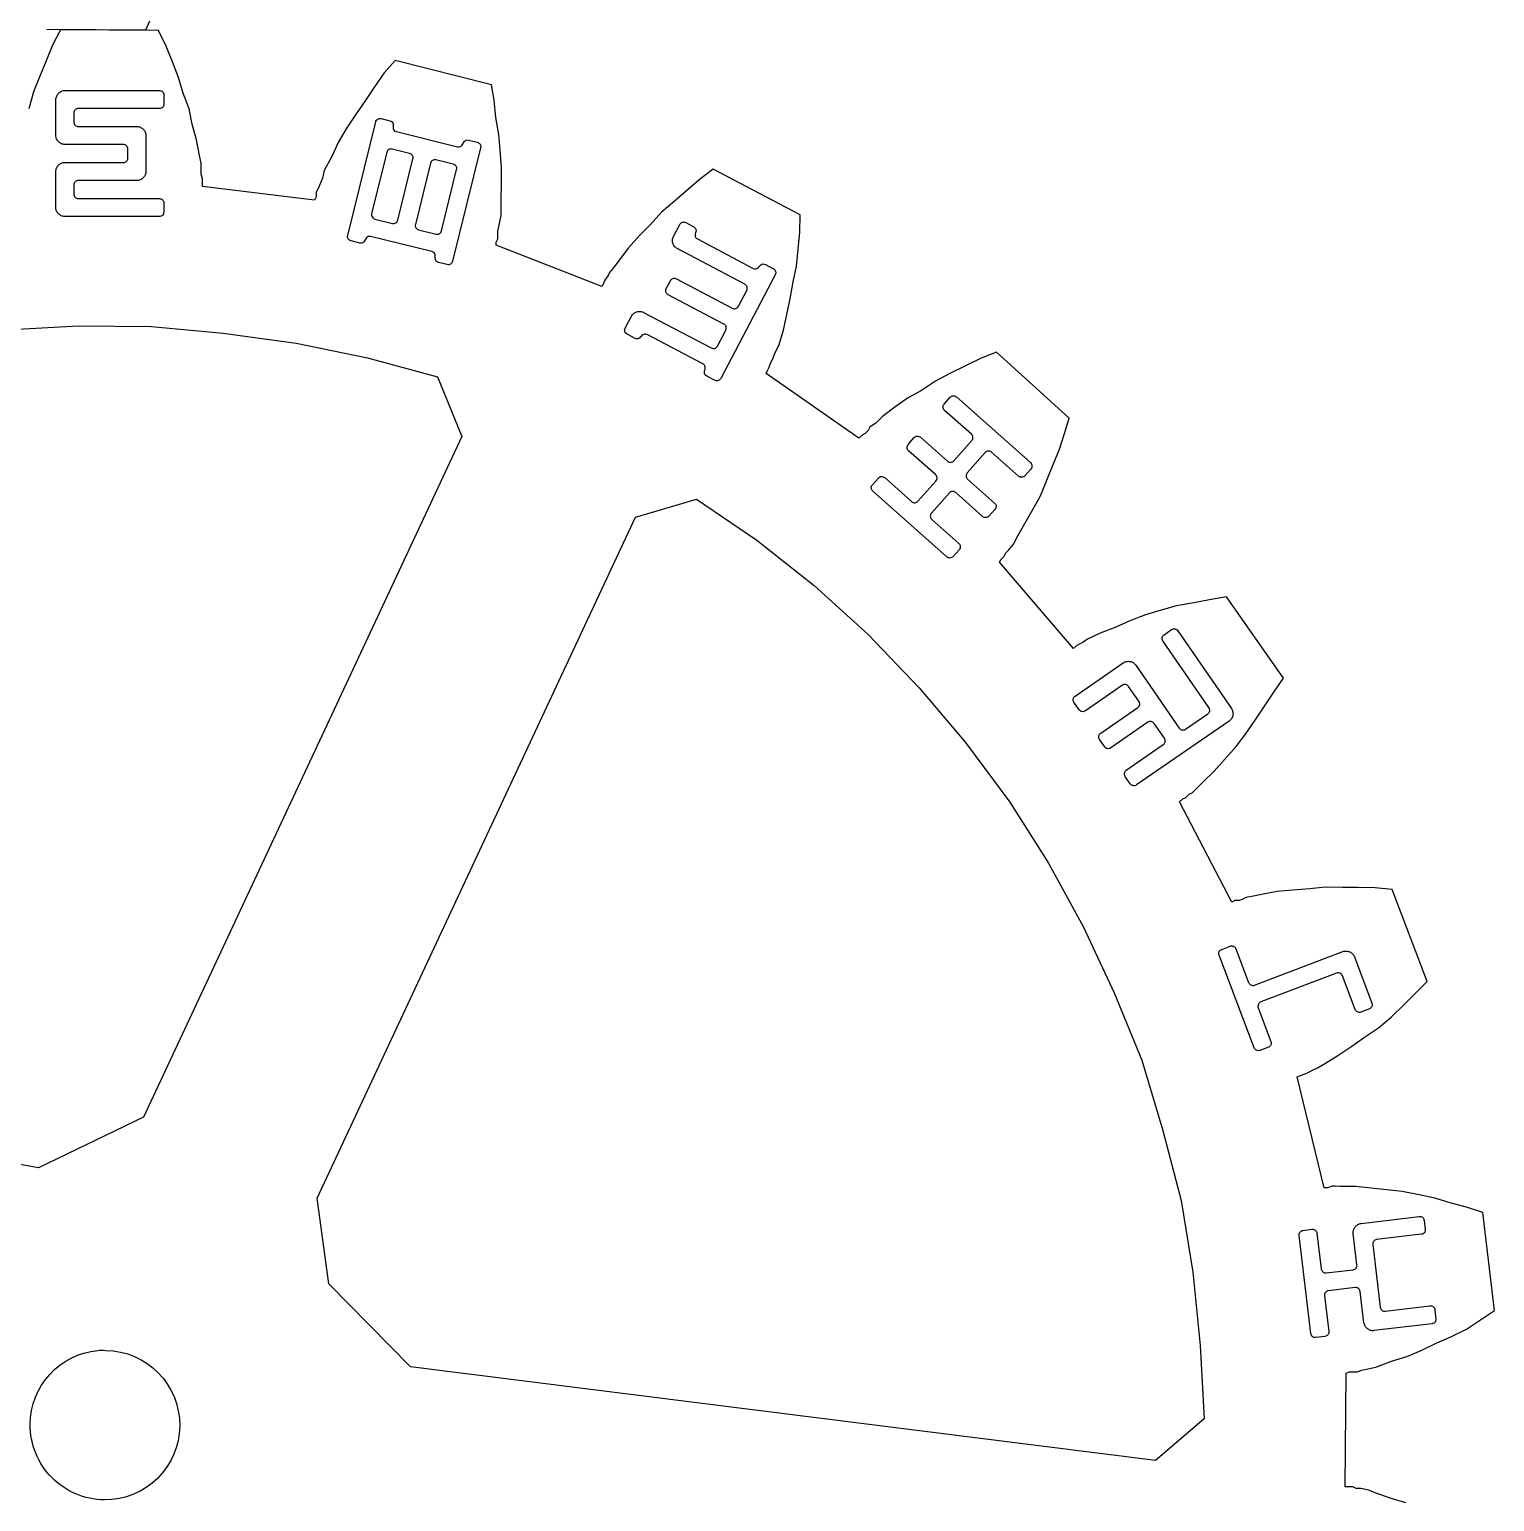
# Model space of a CAD drawing. Extents: x 6 to 255, y 30 to 363.
# Drawn here: x 211.12 to 254.86, y 152.26 to 196.21 of the extents above; entities that cross this region are included whole.
import ezdxf

# ---------------------------------------------------------------- set-up
doc = ezdxf.new("R2010")
doc.units = 0
doc.layers.add('Cut', color=7, linetype='CONTINUOUS')
doc.layers.add('Engrave', color=7, linetype='CONTINUOUS')

msp = doc.modelspace()

# ---------------------------------------------------------------- linework, layer by layer
at = {"layer": 'Cut', "color": 7}
for p, q in [((214.588416, 196.201784), (214.804142, 196.665468)), ((211.636709, 196.221688), (214.588416, 196.201784)), ((212.047681, 196.201818), (211.811297, 195.738964)), ((214.975897, 196.177366), (212.047681, 196.201818)), ((215.204416, 195.710629), (214.975897, 196.177366)), ((211.811297, 195.738964), (211.621557, 195.275719)), ((215.386451, 195.244281), (215.204416, 195.710629)), ((211.621557, 195.275719), (211.431816, 194.812475)), ((215.56849, 194.777932), (215.386451, 195.244281)), ((222.033796, 195.282156), (221.705331, 194.913036)), ((224.909712, 194.560898), (222.033796, 195.282156)), ((211.431816, 194.812475), (211.242076, 194.349231)), ((215.704046, 194.311971), (215.56849, 194.777932)), ((221.705331, 194.913036), (221.422954, 194.497049)), ((211.242076, 194.349231), (211.098353, 193.83912)), ((215.886084, 193.845623), (215.704046, 194.311971)), ((221.422954, 194.497049), (221.140577, 194.081061)), ((224.998879, 194.095325), (224.909712, 194.560898)), ((215.975163, 193.38005), (215.886084, 193.845623)), ((221.140577, 194.081061), (220.8582, 193.665073)), ((225.041015, 193.583661), (224.998879, 194.095325)), ((220.8582, 193.665073), (220.575823, 193.249086)), ((225.129794, 193.071608), (225.041015, 193.583661)), ((216.110718, 192.91409), (215.975163, 193.38005)), ((220.575823, 193.249086), (220.339828, 192.832711)), ((225.172318, 192.606423), (225.129794, 193.071608)), ((216.199798, 192.448517), (216.110718, 192.91409)), ((220.339828, 192.832711), (220.150476, 192.415947)), ((225.214454, 192.094759), (225.172318, 192.606423)), ((216.24456, 192.215729), (216.199798, 192.448517)), ((216.242619, 191.983322), (216.24456, 192.215729)), ((220.150476, 192.415947), (219.91448, 191.999573)), ((225.210573, 191.629962), (225.214454, 192.094759)), ((216.241843, 191.890369), (216.242619, 191.983322)), ((216.287084, 191.750551), (216.241843, 191.890369)), ((216.285143, 191.518168), (216.286308, 191.657598)), ((216.286308, 191.657598), (216.287084, 191.750551)), ((219.866134, 191.767553), (219.771145, 191.535923)), ((219.91448, 191.999573), (219.866134, 191.767553)), ((225.206303, 191.118685), (225.210573, 191.629962)), ((231.114783, 191.720115), (230.740229, 191.397862)), ((231.535814, 192.04198), (231.114783, 191.720115)), ((234.127417, 190.672336), (231.535814, 192.04198)), ((219.628571, 191.118386), (216.285143, 191.518168)), ((219.675753, 191.210952), (219.628571, 191.118386)), ((219.676917, 191.350382), (219.675753, 191.210952)), ((219.724098, 191.442947), (219.676917, 191.350382)), ((219.771145, 191.535923), (219.724098, 191.442947)), ((230.740229, 191.397862), (230.365675, 191.075609)), ((225.202422, 190.65389), (225.206303, 191.118685)), ((229.991122, 190.753356), (229.662656, 190.384236)), ((230.365675, 191.075609), (229.991122, 190.753356)), ((225.10573, 190.189851), (225.154076, 190.421871)), ((225.154076, 190.421871), (225.202422, 190.65389)), ((229.662656, 190.384236), (229.334579, 190.061595)), ((234.123148, 190.16106), (234.127417, 190.672336)), ((225.056608, 189.864902), (225.10379, 189.957468)), ((225.10379, 189.957468), (225.104954, 190.096898)), ((225.104954, 190.096898), (225.10573, 190.189851)), ((229.334579, 190.061595), (229.006114, 189.692475)), ((234.072473, 189.650171), (234.123148, 190.16106)), ((225.055832, 189.771949), (225.056608, 189.864902)), ((228.206355, 188.537085), (225.055832, 189.771949)), ((229.006114, 189.692475), (228.724125, 189.322967)), ((234.021798, 189.139282), (234.072473, 189.650171)), ((228.583119, 189.138201), (228.442112, 188.953435)), ((228.724125, 189.322967), (228.583119, 189.138201)), ((233.924869, 188.675261), (234.021798, 189.139282)), ((228.253536, 188.62965), (228.206355, 188.537085)), ((228.300718, 188.722216), (228.253536, 188.62965)), ((228.394931, 188.860869), (228.300718, 188.722216)), ((228.442112, 188.953435), (228.394931, 188.860869)), ((233.827551, 188.164762), (233.924869, 188.675261)), ((233.730621, 187.700741), (233.827551, 188.164762)), ((233.633691, 187.236723), (233.730621, 187.700741)), ((210.392475, 187.244446), (212.57818, 187.365644)), ((212.57818, 187.365644), (214.762726, 187.347402)), ((214.762726, 187.347402), (216.899242, 187.143618)), ((233.490356, 186.773091), (233.633691, 187.236723)), ((216.899242, 187.143618), (219.081458, 186.846497)), ((219.081458, 186.846497), (221.216034, 186.410327)), ((221.216034, 186.410327), (223.302968, 185.835106)), ((233.253584, 186.263741), (233.300766, 186.356307)), ((233.300766, 186.356307), (233.395755, 186.587937)), ((233.395755, 186.587937), (233.490356, 186.773091)), ((239.530163, 186.397303), (239.063432, 186.168777)), ((239.996506, 186.579352), (239.530163, 186.397303)), ((242.16475, 184.608965), (239.996506, 186.579352)), ((233.111652, 185.939567), (233.158833, 186.032133)), ((235.884516, 184.010616), (233.111652, 185.939567)), ((233.158833, 186.032133), (233.206015, 186.124699)), ((233.206015, 186.124699), (233.253584, 186.263741)), ((238.596701, 185.940251), (238.176447, 185.711338)), ((239.063432, 186.168777), (238.596701, 185.940251)), ((223.302968, 185.835106), (224.031893, 184.062669)), ((238.176447, 185.711338), (237.755804, 185.435952)), ((237.33555, 185.207038), (236.961384, 184.931264)), ((237.755804, 185.435952), (237.33555, 185.207038)), ((236.587218, 184.65549), (236.399807, 184.471112)), ((236.961384, 184.931264), (236.587218, 184.65549)), ((242.021415, 184.145332), (242.16475, 184.608965)), ((236.165602, 184.240668), (236.071777, 184.148492)), ((236.212783, 184.333234), (236.165602, 184.240668)), ((236.399807, 184.471112), (236.212783, 184.333234)), ((224.031893, 184.062669), (214.519066, 163.736143)), ((235.978341, 184.102792), (235.884516, 184.010616)), ((236.071777, 184.148492), (235.978341, 184.102792)), ((241.87808, 183.681699), (242.021415, 184.145332)), ((241.68834, 183.218454), (241.87808, 183.681699)), ((241.498599, 182.755208), (241.68834, 183.218454)), ((241.308859, 182.291963), (241.498599, 182.755208)), ((229.217783, 181.648752), (231.035152, 182.19137)), ((231.035152, 182.19137), (232.837769, 180.967762)), ((241.072864, 181.875588), (241.308859, 182.291963)), ((219.704989, 161.322211), (229.217783, 181.648752)), ((240.836868, 181.459214), (241.072864, 181.875588)), ((240.600873, 181.042839), (240.836868, 181.459214)), ((232.837769, 180.967762), (234.546268, 179.605492)), ((240.271441, 180.580744), (240.365265, 180.67292)), ((240.365265, 180.67292), (240.506272, 180.857686)), ((240.506272, 180.857686), (240.600873, 181.042839)), ((240.083253, 180.303436), (240.130435, 180.396002)), ((242.292928, 177.728426), (240.083253, 180.303436)), ((240.130435, 180.396002), (240.224259, 180.488178)), ((240.224259, 180.488178), (240.271441, 180.580744)), ((234.546268, 179.605492), (236.161014, 178.151039)), ((245.371587, 179.004226), (244.905633, 178.868678)), ((245.883631, 179.09291), (245.371587, 179.004226)), ((246.349197, 179.181982), (245.883631, 179.09291)), ((246.86124, 179.270666), (246.349197, 179.181982)), ((248.560813, 176.839365), (246.86124, 179.270666)), ((243.973335, 178.55108), (243.553469, 178.368642)), ((244.439678, 178.733129), (243.973335, 178.55108)), ((244.905633, 178.868678), (244.439678, 178.733129)), ((236.161014, 178.151039), (237.681642, 176.557922)), ((242.900491, 178.095192), (242.713856, 178.003791)), ((243.087126, 178.186593), (242.900491, 178.095192)), ((243.553469, 178.368642), (243.087126, 178.186593)), ((242.386753, 177.820603), (242.292928, 177.728426)), ((242.480189, 177.866302), (242.386753, 177.820603)), ((242.573626, 177.912002), (242.480189, 177.866302)), ((242.713856, 178.003791), (242.573626, 177.912002)), ((248.278436, 176.423378), (248.560813, 176.839365)), ((237.681642, 176.557922), (239.062452, 174.919491)), ((247.996059, 176.007391), (248.278436, 176.423378)), ((247.713682, 175.591403), (247.996059, 176.007391)), ((247.431305, 175.175416), (247.713682, 175.591403)), ((247.149317, 174.805908), (247.431305, 175.175416)), ((239.062452, 174.919491), (240.395622, 173.142008)), ((246.820851, 174.436788), (247.149317, 174.805908)), ((246.164309, 173.745027), (246.492386, 174.067668)), ((246.492386, 174.067668), (246.820851, 174.436788)), ((245.976897, 173.560648), (246.164309, 173.745027)), ((245.461756, 173.146631), (245.555581, 173.238807)), ((245.555581, 173.238807), (245.649018, 173.284507)), ((245.649018, 173.284507), (245.742842, 173.376683)), ((245.742842, 173.376683), (245.836279, 173.422383)), ((245.836279, 173.422383), (245.976897, 173.560648)), ((240.395622, 173.142008), (241.542472, 171.319604)), ((247.017218, 170.15874), (245.461756, 173.146631)), ((241.542472, 171.319604), (242.595593, 169.405016)), ((249.345158, 170.557215), (248.833504, 170.515079)), ((249.810336, 170.599739), (249.345158, 170.557215)), ((250.321603, 170.59547), (249.810336, 170.599739)), ((250.786393, 170.591589), (250.321603, 170.59547)), ((251.29766, 170.587319), (250.786393, 170.591589)), ((251.80854, 170.536645), (251.29766, 170.587319)), ((252.854674, 167.785419), (251.80854, 170.536645)), ((247.110654, 170.204368), (247.017218, 170.15874)), ((247.250107, 170.203204), (247.110654, 170.204368)), ((247.343543, 170.248832), (247.250107, 170.203204)), ((247.436979, 170.29446), (247.343543, 170.248832)), ((247.669869, 170.338924), (247.436979, 170.29446)), ((247.902759, 170.383388), (247.669869, 170.338924)), ((248.368326, 170.472555), (247.902759, 170.383388)), ((248.833504, 170.515079), (248.368326, 170.472555)), ((242.595593, 169.405016), (243.508897, 167.445115)), ((252.479732, 167.416687), (252.854674, 167.785419)), ((243.508897, 167.445115), (244.328834, 165.439514)), ((251.776713, 166.725312), (252.151655, 167.094044)), ((252.151655, 167.094044), (252.479732, 167.416687)), ((251.402159, 166.403057), (251.776713, 166.725312)), ((250.981517, 166.127666), (251.402159, 166.403057)), ((250.186709, 165.576497), (250.607351, 165.851887)), ((250.607351, 165.851887), (250.981517, 166.127666)), ((244.328834, 165.439514), (244.962089, 163.342488)), ((249.579263, 165.209587), (249.81293, 165.3471)), ((249.81293, 165.3471), (250.186709, 165.576497)), ((248.972478, 164.935965), (249.065914, 164.981594)), ((249.781548, 161.628925), (248.972478, 164.935965)), ((249.065914, 164.981594), (249.205755, 165.026834)), ((249.205755, 165.026834), (249.299191, 165.072463)), ((249.299191, 165.072463), (249.392627, 165.118091)), ((249.392627, 165.118091), (249.579263, 165.209587)), ((214.519066, 163.736143), (211.392122, 162.228318)), ((244.962089, 163.342488), (245.502367, 161.246238)), ((211.392122, 162.228318), (208.839238, 162.667983)), ((220.055479, 158.762726), (219.704989, 161.322211)), ((249.874597, 161.628148), (249.781548, 161.628925)), ((250.014438, 161.673389), (249.874597, 161.628148)), ((250.107487, 161.672612), (250.014438, 161.673389)), ((250.24694, 161.671447), (250.107487, 161.672612)), ((250.479443, 161.669506), (250.24694, 161.671447)), ((250.711945, 161.667564), (250.479443, 161.669506)), ((251.176279, 161.617607), (250.711945, 161.667564)), ((251.640682, 161.56732), (251.176279, 161.617607)), ((252.105084, 161.517034), (251.640682, 161.56732)), ((252.615574, 161.419716), (252.105084, 161.517034)), ((253.079588, 161.322786), (252.615574, 161.419716)), ((253.543213, 161.179451), (253.079588, 161.322786)), ((245.502367, 161.246238), (245.85635, 159.105065)), ((254.053316, 161.035728), (253.543213, 161.179451)), ((254.516942, 160.892393), (254.053316, 161.035728)), ((254.864327, 157.961072), (254.516942, 160.892393)), ((245.85635, 159.105065), (246.07061, 156.918578)), ((222.498328, 156.278736), (220.055479, 158.762726)), ((254.443684, 157.685681), (254.864327, 157.961072)), ((253.55631, 157.181669), (254.023042, 157.41029)), ((254.023042, 157.41029), (254.443684, 157.685681)), ((246.07061, 156.918578), (246.191682, 154.73288)), ((252.669713, 156.770682), (253.136444, 156.999303)), ((253.136444, 156.999303), (253.55631, 157.181669)), ((213.159417, 156.775065), (213.159417, 156.775065)), ((251.783892, 156.452744), (252.249847, 156.588317)), ((252.249847, 156.588317), (252.669713, 156.770682)), ((244.740333, 153.489964), (222.498328, 156.278736)), ((250.404301, 152.69951), (250.432634, 156.092522)), ((250.432634, 156.092522), (250.52607, 156.13815)), ((250.52607, 156.13815), (250.665524, 156.136986)), ((250.665524, 156.136986), (250.758572, 156.136209)), ((250.758572, 156.136209), (250.898414, 156.181449)), ((250.898414, 156.181449), (251.08466, 156.226303)), ((251.08466, 156.226303), (251.31755, 156.270766)), ((251.31755, 156.270766), (251.783892, 156.452744)), ((246.191682, 154.73288), (244.740333, 153.489964)), ((250.543754, 152.698345), (250.404301, 152.69951)), ((250.636803, 152.697568), (250.543754, 152.698345)), ((250.729464, 152.650386), (250.636803, 152.697568)), ((250.868918, 152.649222), (250.729464, 152.650386)), ((251.101032, 152.600875), (250.868918, 152.649222)), ((251.332758, 152.505885), (251.101032, 152.600875)), ((251.749907, 152.362938), (251.332758, 152.505885)), ((252.213533, 152.219603), (251.749907, 152.362938))]:
    msp.add_line(p, q, dxfattribs=at)
for points in [[(211.142165, 154.560733), (211.145504, 155.707613), (212.017813, 156.665143), (213.159417, 156.775065)], [(213.159417, 156.775065), (213.236899, 156.77846), (213.314505, 156.777812), (213.39192, 156.773124)], [(213.39192, 156.773124), (214.624039, 156.762779), (215.614498, 155.755592), (215.604209, 154.523473)], [(211.782443, 152.977705), (211.367539, 153.399597), (211.137224, 153.969029), (211.142165, 154.560733)], [(215.604209, 154.523473), (215.59392, 153.291313), (214.586716, 152.300792), (213.354557, 152.311081)], [(213.354557, 152.311081), (212.762853, 152.316022), (212.197347, 152.555814), (211.782443, 152.977705)]]:
    msp.add_open_spline(points, degree=3, dxfattribs=at)
at = {"layer": 'Engrave', "color": 5}
for p, q in [((212.178116, 194.390008), (214.999808, 194.3855)), ((211.907114, 193.046867), (211.908966, 194.121734)), ((214.998808, 193.848033), (212.580354, 193.851922)), ((215.133906, 194.250909), (215.133377, 193.98219)), ((212.445777, 193.717786), (212.445248, 193.449068)), ((220.621314, 190.059393), (221.456461, 193.451425)), ((221.619045, 193.549784), (221.879969, 193.485541)), ((212.579394, 193.314495), (214.326054, 193.311691)), ((214.594347, 193.042543), (214.592495, 191.967676)), ((222.076658, 193.16037), (223.903135, 192.710676)), ((213.922043, 192.774909), (212.175381, 192.777714)), ((214.055608, 192.371597), (214.056137, 192.640316)), ((221.7856, 192.540163), (221.335904, 190.713686)), ((221.948192, 192.638496), (221.948181, 192.638525)), ((222.470043, 192.510011), (221.948192, 192.638496)), ((224.587569, 192.680538), (223.752423, 189.288508)), ((224.228292, 192.907431), (224.489219, 192.843188)), ((224.489219, 192.843188), (224.489234, 192.843122)), ((212.174378, 192.240245), (213.921041, 192.23744)), ((222.118682, 190.52095), (222.568375, 192.347427)), ((223.090226, 192.218956), (222.64053, 190.392477)), ((223.25281, 192.317291), (223.252807, 192.317315)), ((223.774661, 192.188807), (223.25281, 192.317291)), ((211.903378, 190.897101), (211.90523, 191.971968)), ((214.32334, 191.699397), (212.576674, 191.702201)), ((223.423305, 190.199746), (223.872999, 192.026223)), ((212.442099, 191.568065), (212.44157, 191.299349)), ((212.575719, 191.164777), (214.994175, 191.160888)), ((215.128271, 191.026299), (215.127742, 190.757581)), ((214.993175, 190.623424), (212.171645, 190.627948)), ((221.434239, 190.5511), (221.956092, 190.422615)), ((230.345059, 190.030495), (230.532863, 190.387148)), ((230.714346, 190.443422), (230.952116, 190.318219)), ((220.980574, 189.832565), (220.71965, 189.896809)), ((223.132221, 189.579587), (221.305741, 190.029281)), ((222.738865, 190.229893), (223.260716, 190.101409)), ((231.064683, 189.95525), (232.729061, 189.078839)), ((232.478659, 188.603317), (230.457629, 189.667526)), ((223.589836, 189.190173), (223.32891, 189.254416)), ((233.092029, 189.191419), (233.329797, 189.066218)), ((233.329797, 189.066218), (233.329802, 189.066221)), ((230.13199, 188.47238), (230.257191, 188.710147)), ((230.438676, 188.766422), (232.103054, 187.890016)), ((233.386079, 188.884738), (231.758466, 185.793748)), ((231.852642, 187.414485), (230.188262, 188.290894)), ((232.284539, 187.946295), (232.534941, 188.421834)), ((229.456003, 187.765397), (231.477034, 186.701187)), ((228.905233, 187.296174), (229.093035, 187.652825)), ((229.199275, 186.989488), (228.961508, 187.114689)), ((231.226627, 186.225633), (229.562249, 187.102039)), ((231.658517, 186.757464), (231.908921, 187.233002)), ((231.57698, 185.737469), (231.339212, 185.86267)), ((238.427651, 185.0286), (238.606102, 185.229509)), ((238.795782, 185.24074), (241.005772, 183.277773)), ((239.242515, 184.125117), (238.43888, 184.838923)), ((237.356935, 183.82315), (237.535386, 184.024059)), ((237.725066, 184.035293), (238.528698, 183.321487)), ((238.718381, 183.332708), (239.253736, 183.935432)), ((238.171802, 182.919664), (237.368167, 183.633473)), ((239.655561, 183.578525), (239.120209, 182.975801)), ((240.648873, 182.875953), (239.845241, 183.589759)), ((241.017006, 183.088082), (240.838556, 182.887174)), ((241.005772, 183.277773), (241.005788, 183.277765)), ((236.286222, 182.617706), (236.46467, 182.818612)), ((238.507442, 180.465061), (236.297451, 182.428024)), ((236.65435, 182.829846), (237.457982, 182.11604)), ((237.647665, 182.127258), (238.18302, 182.729985)), ((239.13144, 182.786121), (239.935072, 182.072315)), ((238.584845, 182.37308), (238.04949, 181.770354)), ((239.578157, 181.670508), (238.774525, 182.384312)), ((238.060724, 181.580674), (238.864354, 180.866868)), ((239.946293, 181.882633), (239.76784, 181.681724)), ((238.875577, 180.677186), (238.697127, 180.47628)), ((244.994813, 178.141623), (245.215952, 178.29429)), ((245.402854, 178.26005), (247.005845, 175.938099)), ((246.334576, 175.964475), (244.960581, 177.954718)), ((242.341153, 176.309629), (243.778553, 177.301954)), ((244.152356, 177.233488), (245.450016, 175.353814)), ((243.752176, 176.630677), (242.646483, 175.867349)), ((244.24441, 176.15416), (243.939078, 176.596435)), ((242.459584, 175.901584), (242.306916, 176.122725)), ((243.104476, 175.203928), (244.210167, 175.967256)), ((247.005845, 175.938099), (247.005845, 175.938085)), ((244.515499, 175.524978), (243.409808, 174.76165)), ((246.937363, 175.564279), (244.173134, 173.655954)), ((245.007735, 175.048461), (244.702404, 175.490736)), ((245.636917, 175.319577), (246.300333, 175.777576)), ((243.222907, 174.795885), (243.070242, 175.017026)), ((243.867802, 174.098229), (244.973493, 174.861559)), ((243.986235, 173.690185), (243.833568, 173.911327)), ((246.716378, 168.745295), (246.967594, 168.840688)), ((247.686382, 165.808161), (246.638373, 168.57203)), ((247.140862, 168.762681), (247.521957, 167.757637)), ((247.695222, 167.679633), (250.333462, 168.680006)), ((250.679997, 168.524034), (251.204005, 167.142103)), ((250.147076, 168.034587), (247.885727, 167.177125)), ((250.701439, 166.951539), (250.320344, 167.95658)), ((251.204005, 167.142103), (251.203878, 167.142195)), ((247.807726, 167.00386), (248.188823, 165.998814)), ((251.125923, 166.968925), (250.874707, 166.873535)), ((248.110867, 165.825549), (247.859647, 165.730156)), ((250.879168, 160.565058), (252.613437, 160.772759)), ((252.762826, 160.655345), (252.794783, 160.388534)), ((249.378972, 157.273007), (249.027479, 160.207926)), ((249.144906, 160.357307), (249.411717, 160.389259)), ((249.561109, 160.271847), (249.688926, 159.204605)), ((250.756173, 159.332409), (250.644334, 160.266248)), ((252.67735, 160.239166), (251.343297, 160.079394)), ((251.225867, 159.930013), (251.449548, 158.062338)), ((249.83831, 159.087175), (250.638743, 159.183039)), ((249.784774, 158.404169), (249.912589, 157.336925)), ((250.702638, 158.649414), (249.902204, 158.55355)), ((250.963866, 157.59814), (250.852027, 158.531976)), ((251.598932, 157.944911), (252.932985, 158.104679)), ((253.082374, 157.987265), (253.114328, 157.720454)), ((252.996948, 157.570988), (251.262679, 157.363285)), ((253.114328, 157.720454), (253.114384, 157.720359)), ((249.795167, 157.187533), (249.528356, 157.155582))]:
    msp.add_line(p, q, dxfattribs=at)
for points in [[(211.932223, 194.224564), (211.946264, 194.256732), (211.965904, 194.285392), (211.991143, 194.310543)], [(211.991143, 194.310543), (212.014972, 194.334306), (212.042995, 194.353854), (212.075215, 194.369185)], [(212.075215, 194.369185), (212.107429, 194.38312), (212.141729, 194.390061), (212.178116, 194.390008)], [(214.999808, 194.3855), (215.039001, 194.385429), (215.071172, 194.372781), (215.09632, 194.347556)], [(215.09632, 194.347556), (215.121466, 194.322321), (215.133995, 194.290106), (215.133906, 194.250909)], [(211.908966, 194.121734), (211.909017, 194.158121), (211.91677, 194.192398), (211.932223, 194.224564)], [(212.580354, 193.851922), (212.541163, 193.851993), (212.50895, 193.83875), (212.483718, 193.812195)], [(215.093333, 193.885683), (215.066703, 193.86053), (215.035195, 193.84798), (214.998808, 193.848033)], [(215.133377, 193.98219), (215.133307, 193.943), (215.119958, 193.910831), (215.093333, 193.885683)], [(212.445248, 193.449068), (212.445195, 193.412682), (212.458442, 193.381171), (212.484988, 193.354535)], [(212.483718, 193.812195), (212.458486, 193.78564), (212.445839, 193.75417), (212.445777, 193.717786)], [(221.456461, 193.451425), (221.465157, 193.486756), (221.484917, 193.514321), (221.515741, 193.534121)], [(221.515741, 193.534121), (221.54656, 193.553919), (221.580994, 193.55914), (221.619045, 193.549784)], [(221.879969, 193.485541), (221.912585, 193.477515), (221.935541, 193.465377), (221.948838, 193.449126)], [(221.948838, 193.449126), (221.961784, 193.431522), (221.970676, 193.412035), (221.975513, 193.390664)], [(221.975513, 193.390664), (221.978988, 193.369629), (221.979914, 193.347059), (221.978291, 193.322954)], [(211.930027, 192.943957), (211.914681, 192.976171), (211.907044, 193.010474), (211.907114, 193.046867)], [(212.484988, 193.354535), (212.511535, 193.327898), (212.543003, 193.314552), (212.579394, 193.314495)], [(214.326054, 193.311691), (214.363844, 193.311631), (214.399522, 193.304575), (214.433089, 193.290524)], [(214.433089, 193.290524), (214.465257, 193.276484), (214.493218, 193.257545), (214.516972, 193.233707)], [(214.516972, 193.233707), (214.540734, 193.209879), (214.559584, 193.181858), (214.573524, 193.149644)], [(214.573524, 193.149644), (214.587424, 193.116014), (214.594365, 193.080314), (214.594347, 193.042543)], [(221.978291, 193.322954), (221.976703, 193.298849), (221.978317, 193.276112), (221.983133, 193.254744)], [(221.983133, 193.254744), (221.98659, 193.233708), (221.994977, 193.215068), (222.008295, 193.198822)], [(222.008295, 193.198822), (222.021242, 193.181219), (222.044029, 193.168401), (222.076658, 193.16037)], [(211.988667, 192.859888), (211.963512, 192.88372), (211.943965, 192.911743), (211.930027, 192.943957)], [(212.072548, 192.800971), (212.040381, 192.815011), (212.012421, 192.834651), (211.988667, 192.859888)], [(212.175381, 192.777714), (212.138993, 192.777767), (212.104716, 192.785519), (212.072548, 192.800971)], [(214.01855, 192.736963), (213.993404, 192.762197), (213.961235, 192.774846), (213.922043, 192.774909)], [(214.056137, 192.640316), (214.056191, 192.679501), (214.043663, 192.711716), (214.01855, 192.736963)], [(221.844877, 192.622861), (221.814059, 192.603065), (221.7943, 192.575499), (221.7856, 192.540163)], [(221.948181, 192.638525), (221.910129, 192.647891), (221.875694, 192.64267), (221.844877, 192.622861)], [(222.554776, 192.450231), (222.536341, 192.48072), (222.508097, 192.500647), (222.470043, 192.510011)], [(223.903135, 192.710676), (223.935751, 192.702651), (223.961885, 192.703445), (223.981536, 192.713058)], [(223.981536, 192.713058), (224.000845, 192.721295), (224.017601, 192.733749), (224.031804, 192.75042)], [(224.031804, 192.75042), (224.044645, 192.767441), (224.055947, 192.786999), (224.065711, 192.809094)], [(224.065711, 192.809094), (224.075483, 192.831193), (224.087464, 192.850586), (224.101654, 192.86727)], [(224.101654, 192.86727), (224.114495, 192.884292), (224.130741, 192.897591), (224.15039, 192.907167)], [(224.15039, 192.907167), (224.1697, 192.915404), (224.195667, 192.915492), (224.228292, 192.907431)], [(224.489234, 192.843122), (224.527287, 192.833755), (224.555532, 192.81383), (224.57397, 192.783344)], [(224.57397, 192.783344), (224.592404, 192.752855), (224.596937, 192.718587), (224.587569, 192.680538)], [(211.90523, 191.971968), (211.905282, 192.008355), (211.913034, 192.042633), (211.928487, 192.074801)], [(211.928487, 192.074801), (211.942528, 192.106969), (211.962167, 192.135628), (211.987405, 192.16078)], [(211.987405, 192.16078), (212.011235, 192.184543), (212.039259, 192.20409), (212.071479, 192.219422)], [(212.071479, 192.219422), (212.103693, 192.233357), (212.137992, 192.240298), (212.174378, 192.240245)], [(213.921041, 192.23744), (213.957426, 192.237389), (213.988935, 192.24994), (214.015568, 192.275093)], [(214.015568, 192.275093), (214.042198, 192.300246), (214.055544, 192.332414), (214.055608, 192.371597)], [(222.568375, 192.347427), (222.577742, 192.38548), (222.573208, 192.419748), (222.554776, 192.450231)], [(223.149503, 192.301652), (223.118685, 192.281856), (223.098926, 192.254291), (223.090226, 192.218956)], [(223.252807, 192.317315), (223.214757, 192.326681), (223.180322, 192.32146), (223.149503, 192.301652)], [(223.859399, 192.129027), (223.840965, 192.159512), (223.812719, 192.179439), (223.774661, 192.188807)], [(223.872999, 192.026223), (223.882365, 192.064274), (223.877832, 192.098542), (223.859399, 192.129027)], [(212.480038, 191.662477), (212.454805, 191.635921), (212.442159, 191.604451), (212.442099, 191.568065)], [(212.576674, 191.702201), (212.537484, 191.702274), (212.505272, 191.689032), (212.480038, 191.662477)], [(214.426244, 191.72231), (214.394032, 191.706964), (214.35973, 191.699326), (214.32334, 191.699397)], [(214.512411, 191.780962), (214.487177, 191.755816), (214.458454, 191.736265), (214.426244, 191.72231)], [(214.571328, 191.864843), (214.555877, 191.832677), (214.536237, 191.804717), (214.512411, 191.780962)], [(214.592495, 191.967676), (214.592444, 191.931289), (214.585388, 191.897011), (214.571328, 191.864843)], [(212.44157, 191.299349), (212.441519, 191.262964), (212.454766, 191.231453), (212.481313, 191.204816)], [(212.481313, 191.204816), (212.507858, 191.17818), (212.539326, 191.164833), (212.575719, 191.164777)], [(211.926291, 190.794194), (211.910945, 190.826406), (211.903308, 190.860708), (211.903378, 190.897101)], [(211.984933, 190.710122), (211.959777, 190.733954), (211.940229, 190.761978), (211.926291, 190.794194)], [(214.994175, 191.160888), (215.033365, 191.160817), (215.065535, 191.14817), (215.090684, 191.122946)], [(215.127742, 190.757581), (215.127671, 190.71839), (215.114324, 190.686222), (215.0877, 190.661074)], [(215.090684, 191.122946), (215.11583, 191.09771), (215.128359, 191.065495), (215.128271, 191.026299)], [(212.068812, 190.651205), (212.036645, 190.665263), (212.008686, 190.684902), (211.984933, 190.710122)], [(212.171645, 190.627948), (212.135257, 190.627999), (212.10098, 190.635751), (212.068812, 190.651205)], [(215.0877, 190.661074), (215.061068, 190.635922), (215.02956, 190.623372), (214.993175, 190.623424)], [(221.335904, 190.713686), (221.327208, 190.678354), (221.332588, 190.644597), (221.352043, 190.612417)], [(221.352043, 190.612417), (221.371513, 190.580242), (221.398912, 190.559803), (221.434239, 190.5511)], [(221.956092, 190.422615), (221.991425, 190.413919), (222.025015, 190.41862), (222.056862, 190.436718)], [(222.056862, 190.436718), (222.088705, 190.454824), (222.109312, 190.482902), (222.118682, 190.52095)], [(222.64053, 190.392477), (222.631834, 190.357144), (222.637214, 190.323388), (222.656669, 190.291207)], [(230.532863, 190.387148), (230.549814, 190.419346), (230.575631, 190.441341), (230.610314, 190.453132)], [(230.610314, 190.453132), (230.64498, 190.464968), (230.679657, 190.461731), (230.714346, 190.443422)], [(230.952116, 190.318219), (230.981836, 190.302573), (231.001192, 190.285262), (231.010184, 190.266286)], [(220.637454, 189.958123), (220.617984, 189.990299), (220.612604, 190.024055), (220.621314, 190.059393)], [(220.71965, 189.896809), (220.684315, 189.905505), (220.656917, 189.925943), (220.637454, 189.958123)], [(221.105177, 189.873232), (221.090977, 189.856546), (221.074221, 189.844092), (221.054908, 189.835873)], [(221.14316, 189.930906), (221.13203, 189.909136), (221.119369, 189.889911), (221.105177, 189.873232)], [(221.181144, 189.988577), (221.166944, 189.971891), (221.154283, 189.952667), (221.14316, 189.930906)], [(221.23192, 190.027958), (221.212265, 190.01838), (221.195339, 190.005253), (221.181144, 189.988577)], [(221.305741, 190.029281), (221.275843, 190.036654), (221.251236, 190.036213), (221.23192, 190.027958)], [(222.656669, 190.291207), (222.676139, 190.259032), (222.703538, 190.238594), (222.738865, 190.229893)], [(223.260716, 190.101409), (223.29605, 190.092713), (223.32964, 190.097413), (223.361485, 190.115511)], [(223.361485, 190.115511), (223.393328, 190.133617), (223.413935, 190.161696), (223.423305, 190.199746)], [(230.330449, 189.827022), (230.319301, 189.859834), (230.315006, 189.893732), (230.317563, 189.928715)], [(230.317563, 189.928715), (230.318975, 189.96437), (230.32814, 189.998297), (230.345059, 190.030495)], [(230.996664, 190.06937), (230.9949, 190.048121), (230.998543, 190.02801), (231.007591, 190.009037)], [(231.008412, 190.136738), (231.001039, 190.11373), (230.997123, 190.091274), (230.996664, 190.06937)], [(231.007591, 190.009037), (231.01597, 189.988844), (231.035001, 189.970915), (231.064683, 189.95525)], [(231.022011, 190.203125), (231.020247, 190.181875), (231.015714, 190.159747), (231.008412, 190.136738)], [(231.010184, 190.266286), (231.018563, 190.246093), (231.022505, 190.22504), (231.022011, 190.203125)], [(221.054908, 189.835873), (221.035253, 189.826295), (221.010475, 189.825192), (220.980574, 189.832565)], [(223.203127, 189.542667), (223.188469, 189.559247), (223.164833, 189.571554), (223.132221, 189.579587)], [(223.229802, 189.484204), (223.224969, 189.505572), (223.216077, 189.52506), (223.203127, 189.542667)], [(223.234644, 189.415998), (223.23482, 189.440441), (223.233206, 189.463177), (223.229802, 189.484204)], [(230.37737, 189.735887), (230.355399, 189.763268), (230.339758, 189.793646), (230.330449, 189.827022)], [(230.457629, 189.667526), (230.425432, 189.684477), (230.398679, 189.707264), (230.37737, 189.735887)], [(223.239486, 189.347785), (223.234653, 189.369155), (223.233039, 189.391892), (223.234644, 189.415998)], [(223.264621, 189.291866), (223.251321, 189.308111), (223.242943, 189.326751), (223.239486, 189.347785)], [(223.32891, 189.254416), (223.297652, 189.262107), (223.276222, 189.27459), (223.264621, 189.291866)], [(223.690606, 189.204275), (223.658764, 189.186169), (223.625174, 189.181468), (223.589836, 189.190173)], [(223.752423, 189.288508), (223.743057, 189.250457), (223.722451, 189.22238), (223.690606, 189.204275)], [(232.729061, 189.078839), (232.75878, 189.063193), (232.784331, 189.057646), (232.805713, 189.062197)], [(232.805713, 189.062197), (232.826444, 189.065513), (232.845707, 189.073565), (232.863503, 189.086353)], [(232.863503, 189.086353), (232.880066, 189.099776), (232.895746, 189.116037), (232.910544, 189.135134)], [(232.910544, 189.135134), (232.925343, 189.154236), (232.941642, 189.17017), (232.959441, 189.182937)], [(232.959441, 189.182937), (232.976004, 189.19636), (232.994974, 189.205352), (233.01635, 189.209914)], [(233.01635, 189.209914), (233.037081, 189.21323), (233.062308, 189.207065), (233.092029, 189.191419)], [(233.329802, 189.066221), (233.364477, 189.047963), (233.38709, 189.021819), (233.397641, 188.987791)], [(230.257191, 188.710147), (230.274142, 188.742345), (230.299959, 188.76434), (230.334642, 188.776132)], [(230.334642, 188.776132), (230.369306, 188.787968), (230.403984, 188.784731), (230.438676, 188.766422)], [(232.546503, 188.524886), (232.535955, 188.558917), (232.51334, 188.58506), (232.478659, 188.603317)], [(233.397641, 188.987791), (233.40819, 188.95376), (233.404335, 188.919409), (233.386079, 188.884738)], [(230.123259, 188.370203), (230.112129, 188.406124), (230.115039, 188.440183), (230.13199, 188.47238)], [(230.188262, 188.290894), (230.156065, 188.307845), (230.134398, 188.334281), (230.123259, 188.370203)], [(232.534941, 188.421834), (232.553199, 188.456506), (232.557053, 188.490857), (232.546503, 188.524886)], [(229.093035, 187.652825), (229.109986, 187.685025), (229.132772, 187.711779), (229.161395, 187.733089)], [(229.161395, 187.733089), (229.188774, 187.755058), (229.219479, 187.771317), (229.25351, 187.781865)], [(229.25351, 187.781865), (229.28565, 187.791831), (229.319546, 187.796126), (229.3552, 187.79475)], [(229.3552, 187.79475), (229.390202, 187.792139), (229.423804, 187.782355), (229.456003, 187.765397)], [(232.103054, 187.890016), (232.135252, 187.873065), (232.168984, 187.869537), (232.204252, 187.879432)], [(232.204252, 187.879432), (232.239521, 187.889328), (232.266283, 187.911615), (232.284539, 187.946295)], [(228.896502, 187.194), (228.885354, 187.229915), (228.888265, 187.263973), (228.905233, 187.296174)], [(231.920483, 187.336055), (231.909935, 187.370086), (231.887321, 187.396229), (231.852642, 187.414485)], [(231.908921, 187.233002), (231.927177, 187.267677), (231.931031, 187.302028), (231.920483, 187.336055)], [(228.961508, 187.114689), (228.92931, 187.13164), (228.907641, 187.158077), (228.896502, 187.194)], [(229.272213, 186.974804), (229.250831, 186.970253), (229.226519, 186.975147), (229.199275, 186.989488)], [(229.330003, 186.998934), (229.312209, 186.986145), (229.292946, 186.978102), (229.272213, 186.974804)], [(229.380761, 187.045752), (229.364727, 187.027303), (229.347808, 187.011697), (229.330003, 186.998934)], [(229.431519, 187.092567), (229.413725, 187.079779), (229.396805, 187.064174), (229.380761, 187.045752)], [(229.490291, 187.118575), (229.468905, 187.114025), (229.449315, 187.105355), (229.431519, 187.092567)], [(229.562249, 187.102039), (229.535006, 187.116379), (229.51102, 187.121892), (229.490291, 187.118575)], [(231.477034, 186.701187), (231.50923, 186.684236), (231.542962, 186.680709), (231.578229, 186.690604)], [(231.578229, 186.690604), (231.613498, 186.700499), (231.64026, 186.722786), (231.658517, 186.757464)], [(231.286552, 186.172724), (231.276322, 186.192344), (231.256347, 186.20998), (231.226627, 186.225633)], [(231.285838, 185.914502), (231.27686, 185.933476), (231.273208, 185.953585), (231.274884, 185.974829)], [(231.274884, 185.974829), (231.275413, 185.996732), (231.279329, 186.019186), (231.286632, 186.042192)], [(231.298379, 186.10956), (231.298908, 186.131463), (231.294966, 186.152517), (231.286552, 186.172724)], [(231.286632, 186.042192), (231.29277, 186.065855), (231.296686, 186.088311), (231.298379, 186.10956)], [(231.339212, 185.86267), (231.310731, 185.877663), (231.292939, 185.89494), (231.285838, 185.914502)], [(231.678178, 185.726886), (231.642907, 185.71699), (231.609175, 185.720518), (231.57698, 185.737469)], [(231.758466, 185.793748), (231.740206, 185.759074), (231.713443, 185.736786), (231.678178, 185.726886)], [(238.606102, 185.229509), (238.630265, 185.256722), (238.660595, 185.271902), (238.69709, 185.275049)], [(238.69709, 185.275049), (238.733586, 185.278188), (238.766484, 185.266752), (238.795782, 185.24074)], [(238.394734, 184.931479), (238.392512, 184.969022), (238.403484, 185.001395), (238.427651, 185.0286)], [(238.43888, 184.838923), (238.411667, 184.863085), (238.396952, 184.893937), (238.394734, 184.931479)], [(237.324021, 183.726032), (237.321799, 183.763575), (237.33277, 183.795948), (237.356935, 183.82315)], [(237.368167, 183.633473), (237.340954, 183.657635), (237.326238, 183.688488), (237.324021, 183.726032)], [(237.535386, 184.024059), (237.559548, 184.051272), (237.589878, 184.066453), (237.626376, 184.069602)], [(237.626376, 184.069602), (237.662871, 184.072742), (237.695768, 184.061305), (237.725066, 184.035293)], [(239.289613, 184.032729), (239.287514, 184.068293), (239.271815, 184.099089), (239.242515, 184.125117)], [(239.253736, 183.935432), (239.279758, 183.964732), (239.291718, 183.997164), (239.289613, 184.032729)], [(238.528698, 183.321487), (238.555911, 183.297325), (238.58782, 183.285831), (238.624424, 183.287004)], [(238.624424, 183.287004), (238.661036, 183.288239), (238.692354, 183.303473), (238.718381, 183.332708)], [(239.746551, 183.624067), (239.710053, 183.62091), (239.679723, 183.605729), (239.655561, 183.578525)], [(239.845241, 183.589759), (239.815941, 183.615781), (239.783044, 183.627218), (239.746551, 183.624067)], [(236.46467, 182.818612), (236.488834, 182.845827), (236.519164, 182.861008), (236.555661, 182.864155)], [(236.555661, 182.864155), (236.592155, 182.867295), (236.625052, 182.855858), (236.65435, 182.829846)], [(238.2189, 182.82728), (238.216801, 182.862843), (238.201102, 182.893638), (238.171802, 182.919664)], [(239.120209, 182.975801), (239.096045, 182.948588), (239.085074, 182.916213), (239.087294, 182.878678)], [(239.087294, 182.878678), (239.089517, 182.841135), (239.104232, 182.810283), (239.13144, 182.786121)], [(240.744599, 182.841469), (240.707988, 182.840235), (240.676079, 182.851729), (240.648873, 182.875953)], [(240.838556, 182.887174), (240.812531, 182.857874), (240.781212, 182.842639), (240.744599, 182.841469)], [(241.005788, 183.277765), (241.035086, 183.25174), (241.050786, 183.220945), (241.052887, 183.185378)], [(241.052887, 183.185378), (241.054986, 183.149814), (241.043026, 183.117382), (241.017006, 183.088082)], [(236.253305, 182.520585), (236.251083, 182.558126), (236.262055, 182.5905), (236.286222, 182.617706)], [(236.297451, 182.428024), (236.270238, 182.452189), (236.255522, 182.483043), (236.253305, 182.520585)], [(238.18302, 182.729985), (238.209044, 182.759283), (238.221004, 182.791715), (238.2189, 182.82728)], [(238.675836, 182.41862), (238.639339, 182.415481), (238.609009, 182.400301), (238.584845, 182.37308)], [(238.774525, 182.384312), (238.745225, 182.410336), (238.712329, 182.421772), (238.675836, 182.41862)], [(237.457982, 182.11604), (237.485196, 182.091878), (237.517105, 182.080384), (237.553711, 182.081557)], [(237.553711, 182.081557), (237.590321, 182.082792), (237.621639, 182.098026), (237.647665, 182.127258)], [(239.935072, 182.072315), (239.964371, 182.046291), (239.980071, 182.015496), (239.982173, 181.979931)], [(239.982173, 181.979931), (239.984272, 181.944365), (239.972312, 181.911933), (239.946293, 181.882633)], [(238.04949, 181.770354), (238.025328, 181.743141), (238.014358, 181.710767), (238.016579, 181.673233)], [(238.016579, 181.673233), (238.018801, 181.635691), (238.033516, 181.604838), (238.060724, 181.580674)], [(239.673886, 181.636022), (239.637275, 181.634788), (239.605365, 181.646283), (239.578157, 181.670508)], [(239.76784, 181.681724), (239.741817, 181.652426), (239.710499, 181.637192), (239.673886, 181.636022)], [(238.864354, 180.866868), (238.893654, 180.840846), (238.909354, 180.810051), (238.911455, 180.774484)], [(238.911455, 180.774484), (238.913572, 180.738918), (238.901612, 180.706486), (238.875577, 180.677186)], [(238.603168, 180.430576), (238.566558, 180.429341), (238.534649, 180.440836), (238.507442, 180.465061)], [(238.697127, 180.47628), (238.671102, 180.44698), (238.639783, 180.431745), (238.603168, 180.430576)], [(244.960581, 177.954718), (244.939903, 177.984664), (244.932954, 178.018133), (244.939732, 178.055125)], [(244.939732, 178.055125), (244.946506, 178.092117), (244.964866, 178.12095), (244.994813, 178.141623)], [(245.215952, 178.29429), (245.245896, 178.314968), (245.278966, 178.322491), (245.315163, 178.316859)], [(245.315163, 178.316859), (245.351359, 178.311232), (245.38059, 178.292296), (245.402854, 178.26005)], [(243.778553, 177.301954), (243.808496, 177.322632), (243.841088, 177.33578), (243.876327, 177.341396)], [(243.876327, 177.341396), (243.910769, 177.348169), (243.945511, 177.348346), (243.980554, 177.341925)], [(243.980554, 177.341925), (244.013648, 177.335875), (244.045675, 177.323972), (244.076635, 177.306217)], [(244.076635, 177.306217), (244.106441, 177.287678), (244.131681, 177.263435), (244.152356, 177.233488)], [(242.286067, 176.223129), (242.292841, 176.26012), (242.311203, 176.288953), (242.341153, 176.309629)], [(243.85139, 176.653246), (243.815193, 176.658873), (243.782122, 176.65135), (243.752176, 176.630677)], [(243.939078, 176.596435), (243.916818, 176.628684), (243.887588, 176.647621), (243.85139, 176.653246)], [(242.306916, 176.122725), (242.286238, 176.152667), (242.279289, 176.186135), (242.286067, 176.223129)], [(242.544351, 175.845309), (242.508512, 175.852876), (242.480256, 175.871634), (242.459584, 175.901584)], [(242.646483, 175.867349), (242.614232, 175.845089), (242.580188, 175.837742), (242.544351, 175.845309)], [(244.210167, 175.967256), (244.242418, 175.989518), (244.261752, 176.018172), (244.268169, 176.053219)], [(244.268169, 176.053219), (244.27459, 176.088264), (244.26667, 176.121911), (244.24441, 176.15416)], [(246.300333, 175.777576), (246.332583, 175.799836), (246.351917, 175.82849), (246.358335, 175.863536)], [(246.358335, 175.863536), (246.364756, 175.89858), (246.356836, 175.932226), (246.334576, 175.964475)], [(247.005845, 175.938085), (247.027304, 175.906985), (247.041819, 175.873638), (247.04939, 175.838047)], [(247.04939, 175.838047), (247.056163, 175.803605), (247.056516, 175.769835), (247.050448, 175.736738)], [(244.614713, 175.547547), (244.578518, 175.553174), (244.545447, 175.545651), (244.515499, 175.524978)], [(244.702404, 175.490736), (244.680143, 175.522985), (244.650913, 175.541922), (244.614713, 175.547547)], [(247.013547, 175.642384), (246.993857, 175.611783), (246.968462, 175.585748), (246.937363, 175.564279)], [(247.050448, 175.736738), (247.044398, 175.703642), (247.032098, 175.672191), (247.013547, 175.642384)], [(243.070242, 175.017026), (243.049564, 175.046968), (243.042614, 175.080437), (243.049393, 175.117433)], [(243.049393, 175.117433), (243.056166, 175.154423), (243.074527, 175.183255), (243.104476, 175.203928)], [(244.973493, 174.861559), (245.005744, 174.883821), (245.025078, 174.912475), (245.031495, 174.94752)], [(245.031495, 174.94752), (245.037916, 174.982565), (245.029996, 175.016212), (245.007735, 175.048461)], [(245.450016, 175.353814), (245.470694, 175.323868), (245.49895, 175.30511), (245.534785, 175.297537)], [(245.534785, 175.297537), (245.570624, 175.28997), (245.604668, 175.297317), (245.636917, 175.319577)], [(243.307676, 174.73961), (243.271838, 174.747177), (243.243581, 174.765935), (243.222907, 174.795885)], [(243.409808, 174.76165), (243.377557, 174.73939), (243.343513, 174.732043), (243.307676, 174.73961)], [(243.812718, 174.011734), (243.819492, 174.048724), (243.837853, 174.077556), (243.867802, 174.098229)], [(243.833568, 173.911327), (243.812891, 173.941271), (243.805941, 173.97474), (243.812718, 174.011734)], [(244.071005, 173.633914), (244.035164, 173.641481), (244.006908, 173.660238), (243.986235, 173.690185)], [(244.173134, 173.655954), (244.140885, 173.633693), (244.106842, 173.626347), (244.071005, 173.633914)], [(246.967594, 168.840688), (247.001614, 168.853599), (247.035525, 168.852982), (247.069326, 168.838836)], [(247.069326, 168.838836), (247.103123, 168.824707), (247.126968, 168.799322), (247.140862, 168.762681)], [(246.638373, 168.57203), (246.625461, 168.60605), (246.626731, 168.640209), (246.642183, 168.674506)], [(246.642183, 168.674506), (246.657617, 168.708797), (246.682349, 168.732394), (246.716378, 168.745295)], [(250.333462, 168.680006), (250.367482, 168.692918), (250.402272, 168.697883), (250.437832, 168.694902)], [(250.437832, 168.694902), (250.472891, 168.693315), (250.506665, 168.685166), (250.539154, 168.670455)], [(250.539154, 168.670455), (250.569837, 168.656644), (250.598083, 168.637417), (250.623892, 168.612776)], [(250.623892, 168.612776), (250.648398, 168.587642), (250.6671, 168.558062), (250.679997, 168.524034)], [(250.248808, 168.032735), (250.215012, 168.046864), (250.181102, 168.047481), (250.147076, 168.034587)], [(250.320344, 167.95658), (250.306462, 167.993228), (250.282617, 168.018613), (250.248808, 168.032735)], [(247.521957, 167.757637), (247.534869, 167.723617), (247.557811, 167.698639), (247.590783, 167.682702)], [(247.590783, 167.682702), (247.623768, 167.666774), (247.658581, 167.665751), (247.695222, 167.679633)], [(247.811536, 167.106333), (247.796102, 167.072042), (247.794832, 167.037884), (247.807726, 167.00386)], [(247.885727, 167.177125), (247.851707, 167.164214), (247.826977, 167.140616), (247.811536, 167.106333)], [(251.202819, 167.038497), (251.188197, 167.006011), (251.162565, 166.982821), (251.125923, 166.968925)], [(251.203878, 167.142195), (251.217759, 167.105547), (251.217407, 167.070981), (251.202819, 167.038497)], [(250.770265, 166.876604), (250.737282, 166.892532), (250.71434, 166.91751), (250.701439, 166.951539)], [(250.874707, 166.873535), (250.838058, 166.859653), (250.803245, 166.860676), (250.770265, 166.876604)], [(247.755208, 165.733225), (247.722225, 165.749153), (247.699283, 165.774132), (247.686382, 165.808161)], [(247.859647, 165.730156), (247.823001, 165.716274), (247.788188, 165.717297), (247.755208, 165.733225)], [(248.187765, 165.895121), (248.173143, 165.862632), (248.14751, 165.839441), (248.110867, 165.825549)], [(248.188823, 165.998814), (248.202705, 165.962169), (248.202353, 165.927605), (248.187765, 165.895121)], [(250.655023, 160.371129), (250.665095, 160.404756), (250.681221, 160.43488), (250.703402, 160.4615)], [(250.703402, 160.4615), (250.724033, 160.489343), (250.749496, 160.512127), (250.779793, 160.52985)], [(250.779793, 160.52985), (250.809924, 160.54896), (250.843049, 160.560696), (250.879168, 160.565058)], [(252.613437, 160.772759), (252.649567, 160.77708), (252.682332, 160.768323), (252.711733, 160.746486)], [(252.711733, 160.746486), (252.741131, 160.724635), (252.758163, 160.694254), (252.762826, 160.655345)], [(249.027479, 160.207926), (249.023157, 160.244058), (249.032614, 160.276906), (249.05585, 160.30647)], [(249.05585, 160.30647), (249.079091, 160.336037), (249.108776, 160.352982), (249.144906, 160.357307)], [(249.411717, 160.389259), (249.447849, 160.39358), (249.480614, 160.384822), (249.510012, 160.362985)], [(249.510012, 160.362985), (249.539413, 160.341134), (249.556445, 160.310755), (249.561109, 160.271847)], [(250.644334, 160.266248), (250.640013, 160.302378), (250.643576, 160.337338), (250.655023, 160.371129)], [(251.254238, 160.028557), (251.230999, 159.998993), (251.221542, 159.966145), (251.225867, 159.930013)], [(251.343297, 160.079394), (251.307167, 160.075073), (251.277481, 160.058127), (251.254238, 160.028557)], [(252.768748, 160.288156), (252.746729, 160.260145), (252.716263, 160.243815), (252.67735, 160.239166)], [(252.794783, 160.388534), (252.799439, 160.349624), (252.790761, 160.316165), (252.768748, 160.288156)], [(249.688926, 159.204605), (249.693248, 159.168474), (249.709499, 159.138705), (249.737681, 159.115298)], [(249.737681, 159.115298), (249.765857, 159.091889), (249.7994, 159.082515), (249.83831, 159.087175)], [(250.638743, 159.183039), (250.677655, 159.187696), (250.70812, 159.204026), (250.730138, 159.232029)], [(250.730138, 159.232029), (250.752157, 159.26004), (250.760835, 159.2935), (250.756173, 159.332409)], [(249.813146, 158.502713), (249.789905, 158.473149), (249.780447, 158.440301), (249.784774, 158.404169)], [(249.902204, 158.55355), (249.866075, 158.549229), (249.836388, 158.532283), (249.813146, 158.502713)], [(250.80093, 158.623114), (250.771532, 158.644966), (250.738767, 158.653732), (250.702638, 158.649414)], [(250.852027, 158.531976), (250.84737, 158.570888), (250.830338, 158.601267), (250.80093, 158.623114)], [(251.449548, 158.062338), (251.45387, 158.026208), (251.470122, 157.996439), (251.498303, 157.973031)], [(251.498303, 157.973031), (251.52648, 157.949624), (251.560023, 157.94025), (251.598932, 157.944911)], [(252.932985, 158.104679), (252.969117, 158.109001), (253.001881, 158.100243), (253.031278, 158.078406)], [(253.031278, 158.078406), (253.060678, 158.056555), (253.077711, 158.026175), (253.082374, 157.987265)], [(250.999074, 157.498765), (250.979964, 157.528896), (250.968228, 157.562021), (250.963866, 157.59814)], [(251.067678, 157.42029), (251.039667, 157.442308), (251.0168, 157.468467), (250.999074, 157.498765)], [(251.158046, 157.37191), (251.124254, 157.383376), (251.094131, 157.399502), (251.067678, 157.42029)], [(251.262679, 157.363285), (251.226549, 157.358964), (251.191671, 157.361839), (251.158046, 157.37191)], [(253.088349, 157.619979), (253.066328, 157.59197), (253.035861, 157.57564), (252.996948, 157.570988)], [(253.114384, 157.720359), (253.11904, 157.681447), (253.110362, 157.647987), (253.088349, 157.619979)], [(249.427727, 157.183702), (249.399551, 157.207109), (249.383299, 157.236877), (249.378972, 157.273007)], [(249.528356, 157.155582), (249.489445, 157.150925), (249.455902, 157.160299), (249.427727, 157.183702)], [(249.886554, 157.23655), (249.864537, 157.208539), (249.834075, 157.1922), (249.795167, 157.187533)], [(249.912589, 157.336925), (249.917246, 157.298015), (249.908568, 157.264557), (249.886554, 157.23655)]]:
    msp.add_open_spline(points, degree=3, dxfattribs=at)

doc.saveas('drawing.dxf')
